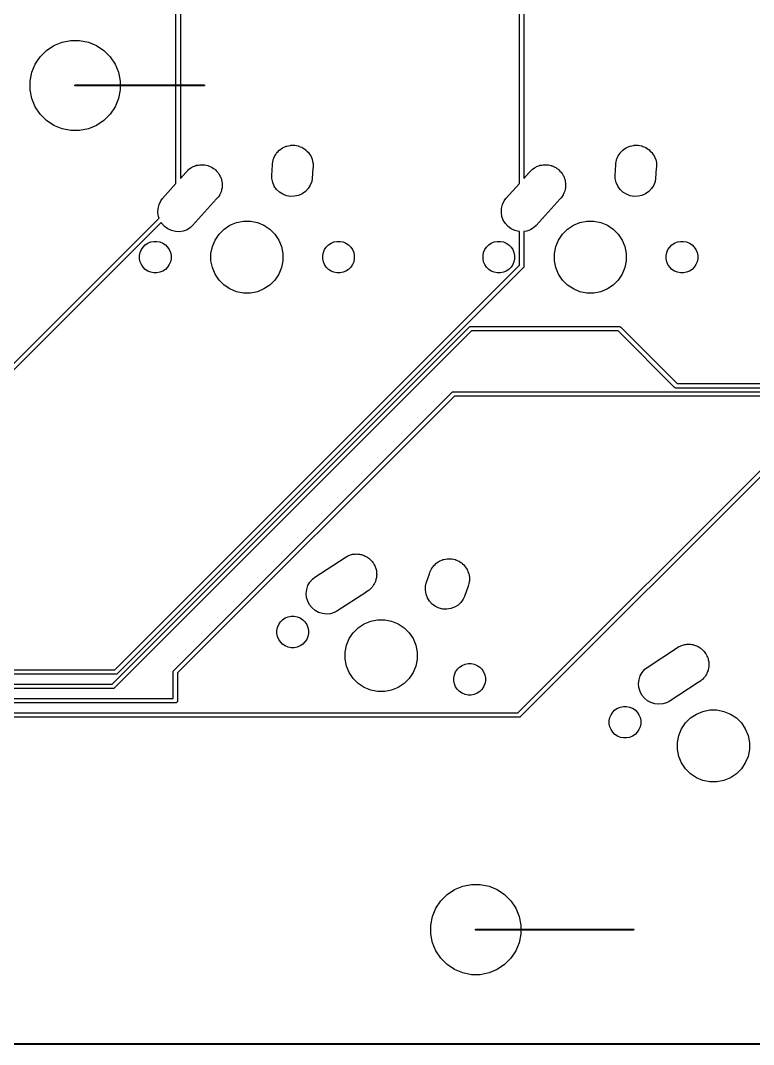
# Model space of a CAD drawing. Extents: x 74 to 207, y -150 to -40.
# Drawn here: x 108.9 to 149.5, y -150 to -93.2 of the extents above; entities that cross this region are included whole.
import ezdxf

# ---------------------------------------------------------------- set-up
doc = ezdxf.new("R2010")
doc.units = 0
doc.layers.add('BLACK', color=7, linetype='CONTINUOUS')

msp = doc.modelspace()

# ---------------------------------------------------------------- linework, layer by layer
at = {"layer": 'BLACK', "linetype": 'CONTINUOUS'}
for p, q in [((117.509, -102.277), (117.509, -85.8931)), ((117.759, -85.8915), (117.759, -101.999)), ((136.559, -101.046), (136.559, -85.8931)), ((136.809, -85.8915), (136.809, -101.999)), ((110.325, -94.8956), (110.735, -94.622)), ((110.735, -94.622), (111.19, -94.4336)), ((111.19, -94.4336), (111.673, -94.3375)), ((111.673, -94.3375), (112.165, -94.3375)), ((112.165, -94.3375), (112.648, -94.4336)), ((112.648, -94.4336), (113.103, -94.622)), ((113.103, -94.622), (113.512, -94.8956)), ((109.703, -95.6533), (109.977, -95.2438)), ((109.977, -95.2438), (110.325, -94.8956)), ((113.512, -94.8956), (113.861, -95.2438)), ((113.861, -95.2438), (114.134, -95.6533)), ((109.515, -96.1083), (109.703, -95.6533)), ((114.134, -95.6533), (114.323, -96.1083)), ((109.419, -96.5913), (109.515, -96.1083)), ((114.323, -96.1083), (114.419, -96.5913)), ((109.419, -97.0837), (109.419, -96.5913)), ((109.515, -97.5667), (109.419, -97.0837)), ((111.894, -96.8326), (111.896, -96.8279)), ((111.894, -96.8375), (111.894, -96.8326)), ((111.894, -96.8424), (111.894, -96.8375)), ((111.896, -96.8471), (111.894, -96.8424)), ((111.896, -96.8279), (111.898, -96.8235)), ((111.898, -96.8515), (111.896, -96.8471)), ((111.898, -96.8235), (111.901, -96.8197)), ((111.901, -96.8553), (111.898, -96.8515)), ((111.901, -96.8197), (111.905, -96.8166)), ((111.905, -96.8584), (111.901, -96.8553)), ((111.905, -96.8166), (111.909, -96.8143)), ((111.909, -96.8607), (111.905, -96.8584)), ((111.909, -96.8143), (111.914, -96.8129)), ((111.914, -96.8621), (111.909, -96.8607)), ((111.914, -96.8129), (111.918, -96.8125)), ((111.918, -96.8625), (111.914, -96.8621)), ((111.918, -96.8125), (119.064, -96.8125)), ((119.064, -96.8625), (111.918, -96.8625)), ((114.419, -97.0837), (114.323, -97.5667)), ((114.419, -96.5913), (114.419, -97.0837)), ((119.064, -96.8125), (119.067, -96.8129)), ((119.067, -96.8621), (119.064, -96.8625)), ((119.067, -96.8129), (119.072, -96.8143)), ((119.072, -96.8607), (119.067, -96.8621)), ((119.072, -96.8143), (119.076, -96.8166)), ((119.076, -96.8584), (119.072, -96.8607)), ((119.076, -96.8166), (119.08, -96.8197)), ((119.08, -96.8553), (119.076, -96.8584)), ((119.08, -96.8197), (119.083, -96.8235)), ((119.083, -96.8515), (119.08, -96.8553)), ((119.083, -96.8235), (119.086, -96.8279)), ((119.086, -96.8471), (119.083, -96.8515)), ((119.086, -96.8279), (119.087, -96.8326)), ((119.087, -96.8424), (119.086, -96.8471)), ((119.087, -96.8326), (119.088, -96.8375)), ((119.088, -96.8375), (119.087, -96.8424)), ((109.703, -98.0217), (109.515, -97.5667)), ((114.323, -97.5667), (114.134, -98.0217)), ((109.977, -98.4312), (109.703, -98.0217)), ((114.134, -98.0217), (113.861, -98.4312)), ((110.325, -98.7794), (109.977, -98.4312)), ((110.735, -99.053), (110.325, -98.7794)), ((113.512, -98.7794), (113.103, -99.053)), ((113.861, -98.4312), (113.512, -98.7794)), ((111.19, -99.2414), (110.735, -99.053)), ((111.673, -99.3375), (111.19, -99.2414)), ((112.165, -99.3375), (111.673, -99.3375)), ((112.648, -99.2414), (112.165, -99.3375)), ((113.103, -99.053), (112.648, -99.2414)), ((123.11, -100.565), (123.177, -100.499)), ((123.177, -100.499), (123.241, -100.43)), ((123.241, -100.43), (123.255, -100.42)), ((123.255, -100.42), (123.267, -100.409)), ((123.267, -100.409), (123.345, -100.356)), ((123.345, -100.356), (123.422, -100.302)), ((123.422, -100.302), (123.437, -100.295)), ((123.437, -100.295), (123.451, -100.286)), ((123.451, -100.286), (123.538, -100.249)), ((123.538, -100.249), (123.624, -100.211)), ((123.624, -100.211), (123.64, -100.207)), ((123.64, -100.207), (123.656, -100.201)), ((123.656, -100.201), (123.748, -100.182)), ((123.748, -100.182), (123.84, -100.161)), ((123.84, -100.161), (123.857, -100.161)), ((123.857, -100.161), (123.873, -100.157)), ((123.873, -100.157), (123.967, -100.157)), ((123.967, -100.157), (124.062, -100.155)), ((124.062, -100.155), (124.078, -100.157)), ((124.078, -100.157), (124.095, -100.157)), ((124.095, -100.157), (124.187, -100.176)), ((124.187, -100.176), (124.28, -100.192)), ((124.28, -100.192), (124.296, -100.197)), ((124.296, -100.197), (124.312, -100.201)), ((124.312, -100.201), (124.399, -100.237)), ((124.399, -100.237), (124.487, -100.27)), ((124.487, -100.27), (124.501, -100.279)), ((124.501, -100.279), (124.517, -100.286)), ((124.517, -100.286), (124.595, -100.338)), ((124.595, -100.338), (124.675, -100.388)), ((124.675, -100.388), (124.687, -100.399)), ((124.687, -100.399), (124.701, -100.409)), ((124.701, -100.409), (124.768, -100.475)), ((124.768, -100.475), (124.836, -100.54)), ((124.836, -100.54), (124.846, -100.554)), ((124.846, -100.554), (124.858, -100.565)), ((142.16, -100.565), (142.227, -100.499)), ((142.227, -100.499), (142.291, -100.43)), ((142.291, -100.43), (142.305, -100.42)), ((142.305, -100.42), (142.317, -100.409)), ((142.317, -100.409), (142.395, -100.356)), ((142.395, -100.356), (142.472, -100.302)), ((142.472, -100.302), (142.487, -100.295)), ((142.487, -100.295), (142.501, -100.286)), ((142.501, -100.286), (142.588, -100.249)), ((142.588, -100.249), (142.674, -100.211)), ((142.674, -100.211), (142.69, -100.207)), ((142.69, -100.207), (142.706, -100.201)), ((142.706, -100.201), (142.798, -100.182)), ((142.798, -100.182), (142.89, -100.161)), ((142.89, -100.161), (142.907, -100.161)), ((142.907, -100.161), (142.923, -100.157)), ((142.923, -100.157), (143.017, -100.157)), ((143.017, -100.157), (143.112, -100.155)), ((143.112, -100.155), (143.128, -100.157)), ((143.128, -100.157), (143.145, -100.157)), ((143.145, -100.157), (143.237, -100.176)), ((143.237, -100.176), (143.33, -100.192)), ((143.33, -100.192), (143.346, -100.197)), ((143.346, -100.197), (143.362, -100.201)), ((143.362, -100.201), (143.449, -100.237)), ((143.449, -100.237), (143.537, -100.27)), ((143.537, -100.27), (143.551, -100.279)), ((143.551, -100.279), (143.567, -100.286)), ((143.567, -100.286), (143.645, -100.338)), ((143.645, -100.338), (143.725, -100.388)), ((143.725, -100.388), (143.737, -100.399)), ((143.737, -100.399), (143.751, -100.409)), ((143.751, -100.409), (143.818, -100.475)), ((143.818, -100.475), (143.886, -100.54)), ((143.886, -100.54), (143.896, -100.554)), ((143.896, -100.554), (143.908, -100.565)), ((122.859, -101.172), (122.877, -101.079)), ((122.877, -101.079), (122.893, -100.986)), ((122.893, -100.986), (122.899, -100.971)), ((122.899, -100.971), (122.902, -100.954)), ((122.902, -100.954), (122.938, -100.867)), ((122.938, -100.867), (122.972, -100.779)), ((122.972, -100.779), (122.98, -100.765)), ((122.98, -100.765), (122.987, -100.75)), ((122.987, -100.75), (123.039, -100.671)), ((123.039, -100.671), (123.089, -100.591)), ((123.089, -100.591), (123.101, -100.579)), ((123.101, -100.579), (123.11, -100.565)), ((124.858, -100.565), (124.91, -100.644)), ((124.91, -100.644), (124.965, -100.721)), ((124.965, -100.721), (124.971, -100.736)), ((124.971, -100.736), (124.981, -100.75)), ((124.981, -100.75), (125.017, -100.837)), ((125.017, -100.837), (125.055, -100.923)), ((125.055, -100.923), (125.059, -100.939)), ((125.059, -100.939), (125.066, -100.954)), ((125.066, -100.954), (125.084, -101.047)), ((125.084, -101.047), (125.105, -101.139)), ((136.559, -102.277), (136.559, -101.046)), ((136.559, -101.046), (136.559, -101.046)), ((141.909, -101.172), (141.927, -101.079)), ((141.927, -101.079), (141.943, -100.986)), ((141.943, -100.986), (141.949, -100.971)), ((141.949, -100.971), (141.952, -100.954)), ((141.952, -100.954), (141.988, -100.867)), ((141.988, -100.867), (142.022, -100.779)), ((142.022, -100.779), (142.03, -100.765)), ((142.03, -100.765), (142.037, -100.75)), ((142.037, -100.75), (142.089, -100.671)), ((142.089, -100.671), (142.139, -100.591)), ((142.139, -100.591), (142.151, -100.579)), ((142.151, -100.579), (142.16, -100.565)), ((143.908, -100.565), (143.96, -100.644)), ((143.96, -100.644), (144.015, -100.721)), ((144.015, -100.721), (144.021, -100.736)), ((144.021, -100.736), (144.031, -100.75)), ((144.031, -100.75), (144.067, -100.837)), ((144.067, -100.837), (144.105, -100.923)), ((144.105, -100.923), (144.109, -100.939)), ((144.109, -100.939), (144.116, -100.954)), ((144.116, -100.954), (144.134, -101.047)), ((144.134, -101.047), (144.155, -101.139)), ((117.759, -101.999), (118.053, -101.671)), ((118.053, -101.671), (118.07, -101.645)), ((118.07, -101.645), (118.127, -101.589)), ((118.127, -101.589), (118.143, -101.57)), ((118.143, -101.57), (118.166, -101.549)), ((118.166, -101.549), (118.227, -101.489)), ((118.227, -101.489), (118.247, -101.475)), ((118.247, -101.475), (118.266, -101.458)), ((118.266, -101.458), (118.339, -101.413)), ((118.339, -101.413), (118.411, -101.366)), ((118.411, -101.366), (118.434, -101.356)), ((118.434, -101.356), (118.455, -101.343)), ((118.455, -101.343), (118.536, -101.314)), ((118.536, -101.314), (118.616, -101.281)), ((118.616, -101.281), (118.64, -101.276)), ((118.64, -101.276), (118.664, -101.267)), ((118.664, -101.267), (118.749, -101.254)), ((118.749, -101.254), (118.833, -101.237)), ((118.833, -101.237), (118.858, -101.237)), ((118.858, -101.237), (118.883, -101.234)), ((118.883, -101.234), (118.969, -101.237)), ((118.969, -101.237), (119.055, -101.237)), ((119.055, -101.237), (119.079, -101.242)), ((119.079, -101.242), (119.104, -101.243)), ((119.104, -101.243), (119.188, -101.264)), ((119.188, -101.264), (119.272, -101.281)), ((119.272, -101.281), (119.295, -101.29)), ((119.295, -101.29), (119.319, -101.296)), ((119.319, -101.296), (119.397, -101.333)), ((119.397, -101.333), (119.477, -101.366)), ((119.477, -101.366), (119.497, -101.379)), ((119.497, -101.379), (119.52, -101.39)), ((119.52, -101.39), (119.589, -101.441)), ((119.589, -101.441), (119.661, -101.489)), ((119.661, -101.489), (119.679, -101.506)), ((119.679, -101.506), (119.699, -101.521)), ((119.699, -101.521), (119.757, -101.585)), ((119.757, -101.585), (119.818, -101.645)), ((119.818, -101.645), (119.831, -101.666)), ((119.831, -101.666), (119.848, -101.685)), ((119.848, -101.685), (119.893, -101.758)), ((122.818, -101.84), (122.859, -101.244)), ((122.859, -101.244), (122.859, -101.172)), ((125.101, -101.432), (125.062, -101.995)), ((125.109, -101.393), (125.101, -101.432)), ((125.105, -101.139), (125.106, -101.155)), ((125.106, -101.155), (125.109, -101.172)), ((125.109, -101.172), (125.109, -101.266)), ((125.109, -101.266), (125.11, -101.305)), ((125.11, -101.305), (125.109, -101.321)), ((125.109, -101.321), (125.109, -101.393)), ((136.809, -101.999), (137.103, -101.671)), ((137.103, -101.671), (137.12, -101.645)), ((137.12, -101.645), (137.177, -101.589)), ((137.177, -101.589), (137.193, -101.57)), ((137.193, -101.57), (137.216, -101.549)), ((137.216, -101.549), (137.277, -101.489)), ((137.277, -101.489), (137.297, -101.475)), ((137.297, -101.475), (137.316, -101.458)), ((137.316, -101.458), (137.389, -101.413)), ((137.389, -101.413), (137.461, -101.366)), ((137.461, -101.366), (137.484, -101.356)), ((137.484, -101.356), (137.505, -101.343)), ((137.505, -101.343), (137.586, -101.314)), ((137.586, -101.314), (137.666, -101.281)), ((137.666, -101.281), (137.69, -101.276)), ((137.69, -101.276), (137.714, -101.267)), ((137.714, -101.267), (137.799, -101.254)), ((137.799, -101.254), (137.883, -101.237)), ((137.883, -101.237), (137.908, -101.237)), ((137.908, -101.237), (137.933, -101.234)), ((137.933, -101.234), (138.019, -101.237)), ((138.019, -101.237), (138.105, -101.237)), ((138.105, -101.237), (138.129, -101.242)), ((138.129, -101.242), (138.154, -101.243)), ((138.154, -101.243), (138.238, -101.264)), ((138.238, -101.264), (138.322, -101.281)), ((138.322, -101.281), (138.345, -101.29)), ((138.345, -101.29), (138.369, -101.296)), ((138.369, -101.296), (138.447, -101.333)), ((138.447, -101.333), (138.527, -101.366)), ((138.527, -101.366), (138.547, -101.379)), ((138.547, -101.379), (138.57, -101.39)), ((138.57, -101.39), (138.639, -101.441)), ((138.639, -101.441), (138.711, -101.489)), ((138.711, -101.489), (138.729, -101.506)), ((138.729, -101.506), (138.749, -101.521)), ((138.749, -101.521), (138.807, -101.585)), ((138.807, -101.585), (138.868, -101.645)), ((138.868, -101.645), (138.881, -101.666)), ((138.881, -101.666), (138.898, -101.685)), ((138.898, -101.685), (138.943, -101.758)), ((141.868, -101.84), (141.909, -101.244)), ((141.909, -101.244), (141.909, -101.172)), ((144.151, -101.432), (144.112, -101.995)), ((144.159, -101.393), (144.151, -101.432)), ((144.155, -101.139), (144.156, -101.155)), ((144.156, -101.155), (144.159, -101.172)), ((144.159, -101.172), (144.159, -101.266)), ((144.159, -101.266), (144.16, -101.305)), ((144.16, -101.305), (144.159, -101.321)), ((144.159, -101.321), (144.159, -101.393)), ((119.893, -101.758), (119.941, -101.83)), ((119.941, -101.83), (119.95, -101.853)), ((119.95, -101.853), (119.963, -101.874)), ((119.963, -101.874), (119.993, -101.955)), ((119.993, -101.955), (120.026, -102.034)), ((120.026, -102.034), (120.03, -102.059)), ((120.03, -102.059), (120.039, -102.082)), ((120.039, -102.082), (120.052, -102.167)), ((120.052, -102.167), (120.069, -102.252)), ((120.069, -102.252), (120.069, -102.277)), ((122.822, -102.006), (122.818, -101.84)), ((122.872, -102.222), (122.822, -102.006)), ((122.963, -102.424), (122.872, -102.222)), ((125.035, -102.159), (124.956, -102.366)), ((125.062, -101.995), (125.035, -102.159)), ((138.943, -101.758), (138.991, -101.83)), ((138.991, -101.83), (139, -101.853)), ((139, -101.853), (139.013, -101.874)), ((139.013, -101.874), (139.043, -101.955)), ((139.043, -101.955), (139.076, -102.034)), ((139.076, -102.034), (139.08, -102.059)), ((139.08, -102.059), (139.089, -102.082)), ((139.089, -102.082), (139.102, -102.167)), ((139.102, -102.167), (139.119, -102.252)), ((139.119, -102.252), (139.119, -102.277)), ((141.872, -102.006), (141.868, -101.84)), ((141.922, -102.222), (141.872, -102.006)), ((142.013, -102.424), (141.922, -102.222)), ((144.085, -102.159), (144.006, -102.366)), ((144.112, -101.995), (144.085, -102.159)), ((116.759, -103.112), (117.509, -102.277)), ((119.974, -102.816), (119.941, -102.895)), ((120.01, -102.738), (119.974, -102.816)), ((120.016, -102.714), (120.01, -102.738)), ((120.026, -102.691), (120.016, -102.714)), ((120.042, -102.606), (120.026, -102.691)), ((120.063, -102.523), (120.042, -102.606)), ((120.064, -102.498), (120.063, -102.523)), ((120.069, -102.473), (120.064, -102.498)), ((120.069, -102.277), (120.073, -102.301)), ((120.073, -102.301), (120.069, -102.387)), ((120.069, -102.387), (120.069, -102.473)), ((123.091, -102.605), (122.963, -102.424)), ((123.253, -102.757), (123.091, -102.605)), ((123.44, -102.875), (123.253, -102.757)), ((124.686, -102.715), (124.506, -102.843)), ((124.838, -102.554), (124.686, -102.715)), ((124.956, -102.366), (124.838, -102.554)), ((135.809, -103.112), (136.559, -102.277)), ((139.024, -102.816), (138.991, -102.895)), ((139.06, -102.738), (139.024, -102.816)), ((139.066, -102.714), (139.06, -102.738)), ((139.076, -102.691), (139.066, -102.714)), ((139.092, -102.606), (139.076, -102.691)), ((139.113, -102.523), (139.092, -102.606)), ((139.114, -102.498), (139.113, -102.523)), ((139.119, -102.473), (139.114, -102.498)), ((139.119, -102.277), (139.123, -102.301)), ((139.123, -102.301), (139.119, -102.387)), ((139.119, -102.387), (139.119, -102.473)), ((142.141, -102.605), (142.013, -102.424)), ((142.303, -102.757), (142.141, -102.605)), ((142.49, -102.875), (142.303, -102.757)), ((143.736, -102.715), (143.556, -102.843)), ((143.888, -102.554), (143.736, -102.715)), ((144.006, -102.366), (143.888, -102.554)), ((116.567, -103.447), (116.661, -103.246)), ((116.661, -103.246), (116.759, -103.112)), ((119.761, -103.136), (118.434, -104.615)), ((119.818, -103.08), (119.761, -103.136)), ((119.865, -103.008), (119.818, -103.08)), ((119.916, -102.939), (119.865, -103.008)), ((119.927, -102.916), (119.916, -102.939)), ((119.941, -102.895), (119.927, -102.916)), ((123.647, -102.953), (123.44, -102.875)), ((123.866, -102.99), (123.647, -102.953)), ((124.087, -102.984), (123.866, -102.99)), ((124.303, -102.934), (124.087, -102.984)), ((124.506, -102.843), (124.303, -102.934)), ((135.617, -103.447), (135.711, -103.246)), ((135.711, -103.246), (135.809, -103.112)), ((138.811, -103.136), (137.484, -104.615)), ((138.868, -103.08), (138.811, -103.136)), ((138.915, -103.008), (138.868, -103.08)), ((138.966, -102.939), (138.915, -103.008)), ((138.977, -102.916), (138.966, -102.939)), ((138.991, -102.895), (138.977, -102.916)), ((142.697, -102.953), (142.49, -102.875)), ((142.916, -102.99), (142.697, -102.953)), ((143.137, -102.984), (142.916, -102.99)), ((143.353, -102.934), (143.137, -102.984)), ((143.556, -102.843), (143.353, -102.934)), ((116.505, -103.884), (116.515, -103.662)), ((116.539, -104.103), (116.505, -103.884)), ((116.515, -103.662), (116.567, -103.447)), ((135.555, -103.884), (135.565, -103.662)), ((135.589, -104.103), (135.555, -103.884)), ((135.565, -103.662), (135.617, -103.447)), ((99.9765, -120.797), (116.574, -104.2)), ((116.69, -104.437), (100.121, -121.006)), ((116.574, -104.2), (116.539, -104.103)), ((116.729, -104.5), (116.69, -104.437)), ((116.879, -104.664), (116.729, -104.5)), ((120.499, -104.596), (120.862, -104.445)), ((120.862, -104.445), (121.247, -104.369)), ((121.247, -104.369), (121.64, -104.369)), ((121.64, -104.369), (122.025, -104.445)), ((122.025, -104.445), (122.388, -104.596)), ((135.664, -104.311), (135.589, -104.103)), ((135.779, -104.5), (135.664, -104.311)), ((135.929, -104.664), (135.779, -104.5)), ((139.549, -104.596), (139.912, -104.445)), ((139.912, -104.445), (140.297, -104.369)), ((140.297, -104.369), (140.69, -104.369)), ((140.69, -104.369), (141.075, -104.445)), ((141.075, -104.445), (141.438, -104.596)), ((117.057, -104.795), (116.879, -104.664)), ((117.258, -104.889), (117.057, -104.795)), ((117.473, -104.942), (117.258, -104.889)), ((117.695, -104.951), (117.473, -104.942)), ((117.914, -104.918), (117.695, -104.951)), ((118.122, -104.842), (117.914, -104.918)), ((118.312, -104.727), (118.122, -104.842)), ((118.434, -104.615), (118.312, -104.727)), ((119.677, -105.418), (119.895, -105.091)), ((119.895, -105.091), (120.173, -104.814)), ((120.173, -104.814), (120.499, -104.596)), ((122.388, -104.596), (122.715, -104.814)), ((122.715, -104.814), (122.993, -105.091)), ((122.993, -105.091), (123.211, -105.418)), ((136.107, -104.795), (135.929, -104.664)), ((136.308, -104.889), (136.107, -104.795)), ((136.523, -104.942), (136.308, -104.889)), ((136.559, -104.943), (136.523, -104.942)), ((136.559, -106.817), (136.559, -104.943)), ((136.964, -104.918), (136.809, -104.941)), ((136.809, -104.941), (136.809, -106.862)), ((137.172, -104.842), (136.964, -104.918)), ((137.362, -104.727), (137.172, -104.842)), ((137.484, -104.615), (137.362, -104.727)), ((138.727, -105.418), (138.945, -105.091)), ((138.945, -105.091), (139.223, -104.814)), ((139.223, -104.814), (139.549, -104.596)), ((141.438, -104.596), (141.765, -104.814)), ((141.765, -104.814), (142.043, -105.091)), ((142.043, -105.091), (142.261, -105.418)), ((115.806, -105.683), (115.949, -105.587)), ((115.949, -105.587), (116.109, -105.521)), ((116.109, -105.521), (116.278, -105.487)), ((116.278, -105.487), (116.45, -105.487)), ((116.45, -105.487), (116.619, -105.521)), ((116.619, -105.521), (116.778, -105.587)), ((116.778, -105.587), (116.922, -105.683)), ((119.526, -105.781), (119.677, -105.418)), ((123.211, -105.418), (123.361, -105.781)), ((125.966, -105.683), (126.109, -105.587)), ((126.109, -105.587), (126.269, -105.521)), ((126.269, -105.521), (126.438, -105.487)), ((126.438, -105.487), (126.61, -105.487)), ((126.61, -105.487), (126.779, -105.521)), ((126.779, -105.521), (126.938, -105.587)), ((126.938, -105.587), (127.082, -105.683)), ((134.856, -105.683), (134.999, -105.587)), ((134.999, -105.587), (135.159, -105.521)), ((135.159, -105.521), (135.328, -105.487)), ((135.328, -105.487), (135.5, -105.487)), ((135.5, -105.487), (135.669, -105.521)), ((135.669, -105.521), (135.828, -105.587)), ((135.828, -105.587), (135.972, -105.683)), ((138.576, -105.781), (138.727, -105.418)), ((142.261, -105.418), (142.411, -105.781)), ((145.016, -105.683), (145.159, -105.587)), ((145.159, -105.587), (145.319, -105.521)), ((145.319, -105.521), (145.488, -105.487)), ((145.488, -105.487), (145.66, -105.487)), ((145.66, -105.487), (145.829, -105.521)), ((145.829, -105.521), (145.988, -105.587)), ((145.988, -105.587), (146.132, -105.683)), ((115.489, -106.276), (115.522, -106.107)), ((115.522, -106.107), (115.588, -105.948)), ((115.588, -105.948), (115.684, -105.805)), ((115.684, -105.805), (115.806, -105.683)), ((116.922, -105.683), (117.043, -105.805)), ((117.043, -105.805), (117.139, -105.948)), ((117.139, -105.948), (117.205, -106.107)), ((117.205, -106.107), (117.239, -106.276)), ((119.45, -106.166), (119.526, -105.781)), ((119.45, -106.559), (119.45, -106.166)), ((123.361, -105.781), (123.438, -106.166)), ((123.438, -106.166), (123.438, -106.559)), ((125.649, -106.276), (125.682, -106.107)), ((125.682, -106.107), (125.748, -105.948)), ((125.748, -105.948), (125.844, -105.805)), ((125.844, -105.805), (125.966, -105.683)), ((127.082, -105.683), (127.203, -105.805)), ((127.203, -105.805), (127.299, -105.948)), ((127.299, -105.948), (127.365, -106.107)), ((127.365, -106.107), (127.399, -106.276)), ((134.539, -106.276), (134.572, -106.107)), ((134.572, -106.107), (134.638, -105.948)), ((134.638, -105.948), (134.734, -105.805)), ((134.734, -105.805), (134.856, -105.683)), ((135.972, -105.683), (136.093, -105.805)), ((136.093, -105.805), (136.189, -105.948)), ((136.189, -105.948), (136.255, -106.107)), ((136.255, -106.107), (136.289, -106.276)), ((138.5, -106.166), (138.576, -105.781)), ((138.5, -106.559), (138.5, -106.166)), ((142.411, -105.781), (142.488, -106.166)), ((142.488, -106.166), (142.488, -106.559)), ((144.699, -106.276), (144.732, -106.107)), ((144.732, -106.107), (144.798, -105.948)), ((144.798, -105.948), (144.894, -105.805)), ((144.894, -105.805), (145.016, -105.683)), ((146.132, -105.683), (146.253, -105.805)), ((146.253, -105.805), (146.349, -105.948)), ((146.349, -105.948), (146.415, -106.107)), ((146.415, -106.107), (146.449, -106.276)), ((115.489, -106.449), (115.489, -106.276)), ((115.522, -106.618), (115.489, -106.449)), ((115.588, -106.777), (115.522, -106.618)), ((115.684, -106.92), (115.588, -106.777)), ((117.139, -106.777), (117.043, -106.92)), ((117.205, -106.618), (117.139, -106.777)), ((117.239, -106.449), (117.205, -106.618)), ((117.239, -106.276), (117.239, -106.449)), ((119.526, -106.944), (119.45, -106.559)), ((123.438, -106.559), (123.361, -106.944)), ((125.649, -106.449), (125.649, -106.276)), ((125.682, -106.618), (125.649, -106.449)), ((125.748, -106.777), (125.682, -106.618)), ((125.844, -106.92), (125.748, -106.777)), ((127.299, -106.777), (127.203, -106.92)), ((127.365, -106.618), (127.299, -106.777)), ((127.399, -106.449), (127.365, -106.618)), ((127.399, -106.276), (127.399, -106.449)), ((134.539, -106.449), (134.539, -106.276)), ((134.572, -106.618), (134.539, -106.449)), ((134.638, -106.777), (134.572, -106.618)), ((134.734, -106.92), (134.638, -106.777)), ((136.189, -106.777), (136.093, -106.92)), ((136.255, -106.618), (136.189, -106.777)), ((136.289, -106.449), (136.255, -106.618)), ((136.289, -106.276), (136.289, -106.449)), ((138.576, -106.944), (138.5, -106.559)), ((142.488, -106.559), (142.411, -106.944)), ((144.699, -106.449), (144.699, -106.276)), ((144.732, -106.618), (144.699, -106.449)), ((144.798, -106.777), (144.732, -106.618)), ((144.894, -106.92), (144.798, -106.777)), ((146.349, -106.777), (146.253, -106.92)), ((146.415, -106.618), (146.349, -106.777)), ((146.449, -106.449), (146.415, -106.618)), ((146.449, -106.276), (146.449, -106.449)), ((114.119, -129.256), (136.559, -106.817)), ((136.768, -106.961), (114.264, -129.465)), ((115.806, -107.042), (115.684, -106.92)), ((115.949, -107.138), (115.806, -107.042)), ((116.109, -107.204), (115.949, -107.138)), ((116.278, -107.237), (116.109, -107.204)), ((116.45, -107.237), (116.278, -107.237)), ((116.619, -107.204), (116.45, -107.237)), ((116.778, -107.138), (116.619, -107.204)), ((116.922, -107.042), (116.778, -107.138)), ((117.043, -106.92), (116.922, -107.042)), ((119.677, -107.307), (119.526, -106.944)), ((119.895, -107.634), (119.677, -107.307)), ((123.211, -107.307), (122.993, -107.634)), ((123.361, -106.944), (123.211, -107.307)), ((125.966, -107.042), (125.844, -106.92)), ((126.109, -107.138), (125.966, -107.042)), ((126.269, -107.204), (126.109, -107.138)), ((126.438, -107.237), (126.269, -107.204)), ((126.61, -107.237), (126.438, -107.237)), ((126.779, -107.204), (126.61, -107.237)), ((126.938, -107.138), (126.779, -107.204)), ((127.082, -107.042), (126.938, -107.138)), ((127.203, -106.92), (127.082, -107.042)), ((134.856, -107.042), (134.734, -106.92)), ((134.999, -107.138), (134.856, -107.042)), ((135.159, -107.204), (134.999, -107.138)), ((135.328, -107.237), (135.159, -107.204)), ((135.5, -107.237), (135.328, -107.237)), ((135.669, -107.204), (135.5, -107.237)), ((135.828, -107.138), (135.669, -107.204)), ((135.972, -107.042), (135.828, -107.138)), ((136.093, -106.92), (135.972, -107.042)), ((136.773, -106.957), (136.768, -106.961)), ((136.776, -106.953), (136.773, -106.957)), ((136.788, -106.938), (136.776, -106.953)), ((136.776, -106.953), (136.776, -106.953)), ((136.798, -106.92), (136.788, -106.938)), ((136.8, -106.917), (136.798, -106.92)), ((136.807, -106.893), (136.8, -106.917)), ((136.809, -106.875), (136.807, -106.893)), ((136.809, -106.862), (136.809, -106.869)), ((136.809, -106.869), (136.809, -106.875)), ((136.809, -106.875), (136.809, -106.875)), ((138.727, -107.307), (138.576, -106.944)), ((138.945, -107.634), (138.727, -107.307)), ((142.261, -107.307), (142.043, -107.634)), ((142.411, -106.944), (142.261, -107.307)), ((145.016, -107.042), (144.894, -106.92)), ((145.159, -107.138), (145.016, -107.042)), ((145.319, -107.204), (145.159, -107.138)), ((145.488, -107.237), (145.319, -107.204)), ((145.66, -107.237), (145.488, -107.237)), ((145.829, -107.204), (145.66, -107.237)), ((145.988, -107.138), (145.829, -107.204)), ((146.132, -107.042), (145.988, -107.138)), ((146.253, -106.92), (146.132, -107.042)), ((120.173, -107.911), (119.895, -107.634)), ((120.499, -108.129), (120.173, -107.911)), ((122.715, -107.911), (122.388, -108.129)), ((122.993, -107.634), (122.715, -107.911)), ((139.223, -107.911), (138.945, -107.634)), ((139.549, -108.129), (139.223, -107.911)), ((141.765, -107.911), (141.438, -108.129)), ((142.043, -107.634), (141.765, -107.911)), ((120.862, -108.28), (120.499, -108.129)), ((121.247, -108.356), (120.862, -108.28)), ((121.64, -108.356), (121.247, -108.356)), ((122.025, -108.28), (121.64, -108.356)), ((122.388, -108.129), (122.025, -108.28)), ((139.912, -108.28), (139.549, -108.129)), ((140.297, -108.356), (139.912, -108.28)), ((140.69, -108.356), (140.297, -108.356)), ((141.075, -108.28), (140.69, -108.356)), ((141.438, -108.129), (141.075, -108.28)), ((133.809, -110.215), (133.833, -110.208)), ((133.833, -110.208), (133.851, -110.206)), ((133.851, -110.206), (133.851, -110.206)), ((133.851, -110.206), (133.857, -110.206)), ((133.857, -110.206), (133.864, -110.206)), ((133.864, -110.206), (142.075, -110.206)), ((142.075, -110.206), (142.081, -110.206)), ((142.081, -110.206), (142.087, -110.206)), ((142.087, -110.206), (142.087, -110.206)), ((142.087, -110.206), (142.106, -110.208)), ((142.106, -110.208), (142.129, -110.215)), ((113.962, -130.05), (133.765, -110.247)), ((133.909, -110.456), (114.106, -130.259)), ((133.765, -110.247), (133.769, -110.242)), ((133.769, -110.242), (133.773, -110.239)), ((133.773, -110.239), (133.788, -110.227)), ((133.773, -110.239), (133.773, -110.239)), ((133.788, -110.227), (133.809, -110.215)), ((133.788, -110.227), (133.788, -110.227)), ((133.788, -110.227), (133.788, -110.227)), ((142.029, -110.456), (133.909, -110.456)), ((145.164, -113.59), (142.029, -110.456)), ((142.129, -110.215), (142.151, -110.227)), ((142.151, -110.227), (142.17, -110.242)), ((142.17, -110.242), (142.174, -110.247)), ((142.174, -110.247), (145.308, -113.381)), ((145.167, -113.595), (145.164, -113.59)), ((145.172, -113.599), (145.167, -113.595)), ((145.186, -113.611), (145.172, -113.599)), ((145.208, -113.622), (145.186, -113.611)), ((145.308, -113.381), (151.554, -113.381)), ((117.391, -129.289), (132.807, -113.872)), ((132.952, -114.081), (117.6, -129.433)), ((132.807, -113.872), (132.811, -113.867)), ((132.811, -113.867), (132.816, -113.864)), ((132.816, -113.864), (132.83, -113.852)), ((132.816, -113.864), (132.816, -113.864)), ((132.83, -113.852), (132.852, -113.84)), ((132.83, -113.852), (132.83, -113.852)), ((132.83, -113.852), (132.83, -113.852)), ((132.852, -113.84), (132.875, -113.833)), ((132.875, -113.833), (132.894, -113.831)), ((132.894, -113.831), (132.894, -113.831)), ((132.894, -113.831), (132.9, -113.831)), ((132.9, -113.831), (132.906, -113.831)), ((132.906, -113.831), (171.742, -113.831)), ((171.788, -114.081), (132.952, -114.081)), ((145.232, -113.629), (145.208, -113.622)), ((145.25, -113.631), (145.232, -113.629)), ((145.256, -113.632), (145.25, -113.631)), ((145.25, -113.631), (145.25, -113.631)), ((145.262, -113.631), (145.256, -113.632)), ((151.6, -113.631), (145.262, -113.631)), ((136.473, -131.637), (153.789, -114.322)), ((153.933, -114.531), (136.618, -131.847)), ((125.207, -124.118), (126.891, -123.02)), ((126.891, -123.02), (126.978, -122.962)), ((126.978, -122.962), (127.035, -122.939)), ((127.035, -122.939), (127.09, -122.91)), ((127.09, -122.91), (127.137, -122.896)), ((127.137, -122.896), (127.182, -122.877)), ((127.182, -122.877), (127.243, -122.865)), ((127.243, -122.865), (127.303, -122.848)), ((127.303, -122.848), (127.351, -122.844)), ((127.351, -122.844), (127.4, -122.834)), ((127.4, -122.834), (127.462, -122.834)), ((127.462, -122.834), (127.523, -122.829)), ((127.523, -122.829), (127.572, -122.834)), ((127.572, -122.834), (127.621, -122.834)), ((127.621, -122.834), (127.682, -122.846)), ((127.682, -122.846), (127.744, -122.853)), ((127.744, -122.853), (127.79, -122.868)), ((127.79, -122.868), (127.839, -122.877)), ((127.839, -122.877), (127.896, -122.901)), ((127.896, -122.901), (127.955, -122.92)), ((127.955, -122.92), (127.998, -122.943)), ((127.998, -122.943), (128.043, -122.962)), ((128.043, -122.962), (128.095, -122.997)), ((128.095, -122.997), (128.149, -123.027)), ((128.149, -123.027), (128.187, -123.058)), ((128.187, -123.058), (128.228, -123.085)), ((128.228, -123.085), (128.271, -123.129)), ((128.271, -123.129), (128.319, -123.169)), ((128.319, -123.169), (128.35, -123.207)), ((128.35, -123.207), (128.384, -123.242)), ((128.384, -123.242), (128.419, -123.294)), ((131.973, -123.321), (132.05, -123.274)), ((132.05, -123.274), (132.125, -123.224)), ((132.125, -123.224), (132.144, -123.216)), ((132.144, -123.216), (132.162, -123.205)), ((132.162, -123.205), (132.246, -123.173)), ((132.246, -123.173), (132.33, -123.139)), ((132.33, -123.139), (132.35, -123.135)), ((132.35, -123.135), (132.369, -123.128)), ((132.369, -123.128), (132.459, -123.113)), ((132.459, -123.113), (132.547, -123.095)), ((132.547, -123.095), (132.568, -123.095)), ((132.568, -123.095), (132.588, -123.092)), ((132.588, -123.092), (132.679, -123.095)), ((132.679, -123.095), (132.769, -123.095)), ((132.769, -123.095), (132.789, -123.099)), ((132.789, -123.099), (132.81, -123.1)), ((132.81, -123.1), (132.898, -123.121)), ((132.898, -123.121), (132.986, -123.139)), ((132.986, -123.139), (133.005, -123.147)), ((133.005, -123.147), (133.025, -123.151)), ((133.025, -123.151), (133.108, -123.189)), ((133.108, -123.189), (133.191, -123.224)), ((133.191, -123.224), (133.208, -123.235)), ((133.208, -123.235), (133.227, -123.243)), ((133.227, -123.243), (133.3, -123.296)), ((128.419, -123.294), (128.457, -123.342)), ((128.457, -123.342), (128.48, -123.386)), ((128.48, -123.386), (128.507, -123.426)), ((128.507, -123.426), (128.531, -123.484)), ((128.531, -123.484), (128.56, -123.539)), ((128.56, -123.539), (128.573, -123.586)), ((128.573, -123.586), (128.592, -123.631)), ((128.592, -123.631), (128.604, -123.692)), ((128.604, -123.692), (128.622, -123.751)), ((128.622, -123.751), (128.626, -123.8)), ((128.626, -123.8), (128.635, -123.848)), ((131.576, -123.892), (131.606, -123.822)), ((131.606, -123.822), (131.612, -123.803)), ((131.612, -123.803), (131.627, -123.771)), ((131.627, -123.771), (131.661, -123.688)), ((131.661, -123.688), (131.673, -123.671)), ((131.673, -123.671), (131.681, -123.652)), ((131.681, -123.652), (131.734, -123.579)), ((131.734, -123.579), (131.784, -123.503)), ((131.784, -123.503), (131.799, -123.489)), ((131.799, -123.489), (131.811, -123.472)), ((131.811, -123.472), (131.877, -123.411)), ((131.877, -123.411), (131.941, -123.347)), ((131.941, -123.347), (131.958, -123.335)), ((131.958, -123.335), (131.973, -123.321)), ((133.3, -123.296), (133.375, -123.347)), ((133.375, -123.347), (133.39, -123.361)), ((133.39, -123.361), (133.406, -123.373)), ((133.406, -123.373), (133.468, -123.439)), ((133.468, -123.439), (133.532, -123.503)), ((133.532, -123.503), (133.543, -123.52)), ((133.543, -123.52), (133.557, -123.535)), ((133.557, -123.535), (133.605, -123.612)), ((133.605, -123.612), (133.655, -123.688)), ((133.655, -123.688), (133.663, -123.707)), ((133.663, -123.707), (133.674, -123.724)), ((133.674, -123.724), (133.705, -123.809)), ((133.705, -123.809), (133.74, -123.892)), ((124.828, -124.586), (124.934, -124.392)), ((124.934, -124.392), (125.077, -124.222)), ((125.077, -124.222), (125.207, -124.118)), ((128.55, -124.404), (128.526, -124.447)), ((128.569, -124.345), (128.55, -124.404)), ((128.592, -124.287), (128.569, -124.345)), ((128.602, -124.239), (128.592, -124.287)), ((128.617, -124.192), (128.602, -124.239)), ((128.623, -124.131), (128.617, -124.192)), ((128.635, -124.07), (128.623, -124.131)), ((128.635, -123.848), (128.635, -123.91)), ((128.635, -123.91), (128.641, -123.972)), ((128.641, -123.972), (128.635, -124.021)), ((128.635, -124.021), (128.635, -124.07)), ((131.387, -124.457), (131.57, -123.927)), ((131.57, -123.927), (131.576, -123.892)), ((133.74, -123.892), (133.744, -123.912)), ((133.744, -123.912), (133.751, -123.932)), ((133.751, -123.932), (133.766, -124.021)), ((133.779, -124.372), (133.758, -124.46)), ((133.766, -124.021), (133.783, -124.11)), ((133.783, -124.331), (133.779, -124.351)), ((133.779, -124.351), (133.779, -124.372)), ((133.783, -124.11), (133.783, -124.13)), ((133.783, -124.13), (133.787, -124.15)), ((133.787, -124.15), (133.783, -124.241)), ((133.783, -124.241), (133.783, -124.331)), ((124.737, -125.018), (124.761, -124.797)), ((124.761, -124.797), (124.828, -124.586)), ((128.037, -124.959), (126.435, -126.003)), ((128.043, -124.956), (128.037, -124.959)), ((128.13, -124.898), (128.043, -124.956)), ((128.171, -124.872), (128.13, -124.898)), ((128.176, -124.867), (128.171, -124.872)), ((128.228, -124.833), (128.176, -124.867)), ((128.262, -124.798), (128.228, -124.833)), ((128.301, -124.768), (128.262, -124.798)), ((128.341, -124.72), (128.301, -124.768)), ((128.384, -124.676), (128.341, -124.72)), ((128.412, -124.636), (128.384, -124.676)), ((128.443, -124.598), (128.412, -124.636)), ((128.473, -124.544), (128.443, -124.598)), ((128.507, -124.492), (128.473, -124.544)), ((128.526, -124.447), (128.507, -124.492)), ((131.341, -124.84), (131.349, -124.619)), ((131.377, -125.059), (131.341, -124.84)), ((131.349, -124.619), (131.387, -124.457)), ((133.711, -124.619), (133.516, -125.188)), ((133.74, -124.549), (133.711, -124.619)), ((133.758, -124.46), (133.74, -124.549)), ((124.756, -125.238), (124.737, -125.018)), ((124.818, -125.451), (124.756, -125.238)), ((124.92, -125.648), (124.818, -125.451)), ((131.454, -125.267), (131.377, -125.059)), ((131.57, -125.455), (131.454, -125.267)), ((131.721, -125.618), (131.57, -125.455)), ((133.317, -125.519), (133.155, -125.67)), ((133.447, -125.339), (133.317, -125.519)), ((133.516, -125.188), (133.447, -125.339)), ((125.059, -125.821), (124.92, -125.648)), ((125.229, -125.963), (125.059, -125.821)), ((125.423, -126.07), (125.229, -125.963)), ((125.634, -126.137), (125.423, -126.07)), ((126.288, -126.08), (126.075, -126.142)), ((126.435, -126.003), (126.288, -126.08)), ((131.901, -125.747), (131.721, -125.618)), ((132.102, -125.84), (131.901, -125.747)), ((132.318, -125.891), (132.102, -125.84)), ((132.54, -125.899), (132.318, -125.891)), ((132.758, -125.863), (132.54, -125.899)), ((132.966, -125.786), (132.758, -125.863)), ((133.155, -125.67), (132.966, -125.786)), ((123.208, -126.741), (123.303, -126.597)), ((123.303, -126.597), (123.425, -126.476)), ((123.425, -126.476), (123.569, -126.38)), ((123.569, -126.38), (123.728, -126.314)), ((123.728, -126.314), (123.897, -126.28)), ((123.897, -126.28), (124.069, -126.28)), ((124.069, -126.28), (124.238, -126.314)), ((124.238, -126.314), (124.398, -126.38)), ((124.398, -126.38), (124.541, -126.476)), ((124.541, -126.476), (124.663, -126.597)), ((124.663, -126.597), (124.759, -126.741)), ((125.854, -126.161), (125.634, -126.137)), ((126.075, -126.142), (125.854, -126.161)), ((127.946, -126.703), (128.308, -126.553)), ((128.308, -126.553), (128.694, -126.476)), ((128.694, -126.476), (129.086, -126.476)), ((129.086, -126.476), (129.472, -126.553)), ((129.472, -126.553), (129.834, -126.703)), ((123.108, -127.069), (123.142, -126.9)), ((123.108, -127.241), (123.108, -127.069)), ((123.142, -127.41), (123.108, -127.241)), ((123.142, -126.9), (123.208, -126.741)), ((124.759, -126.741), (124.824, -126.9)), ((124.824, -126.9), (124.858, -127.069)), ((124.858, -127.241), (124.824, -127.41)), ((124.858, -127.069), (124.858, -127.241)), ((127.123, -127.526), (127.341, -127.199)), ((127.341, -127.199), (127.619, -126.921)), ((127.619, -126.921), (127.946, -126.703)), ((129.834, -126.703), (130.161, -126.921)), ((130.161, -126.921), (130.439, -127.199)), ((130.439, -127.199), (130.657, -127.526)), ((123.208, -127.57), (123.142, -127.41)), ((123.303, -127.713), (123.208, -127.57)), ((123.425, -127.835), (123.303, -127.713)), ((124.663, -127.713), (124.541, -127.835)), ((124.759, -127.57), (124.663, -127.713)), ((124.824, -127.41), (124.759, -127.57)), ((126.973, -127.888), (127.123, -127.526)), ((130.657, -127.526), (130.807, -127.888)), ((123.569, -127.931), (123.425, -127.835)), ((123.728, -127.997), (123.569, -127.931)), ((123.897, -128.03), (123.728, -127.997)), ((124.069, -128.03), (123.897, -128.03)), ((124.238, -127.997), (124.069, -128.03)), ((124.398, -127.931), (124.238, -127.997)), ((124.541, -127.835), (124.398, -127.931)), ((126.896, -128.274), (126.973, -127.888)), ((126.896, -128.666), (126.896, -128.274)), ((130.807, -127.888), (130.884, -128.274)), ((130.884, -128.274), (130.884, -128.666)), ((143.637, -129.125), (145.321, -128.027)), ((145.321, -128.027), (145.408, -127.969)), ((145.408, -127.969), (145.465, -127.946)), ((145.465, -127.946), (145.52, -127.917)), ((145.52, -127.917), (145.567, -127.903)), ((145.567, -127.903), (145.612, -127.884)), ((145.612, -127.884), (145.673, -127.872)), ((145.673, -127.872), (145.733, -127.855)), ((145.733, -127.855), (145.781, -127.851)), ((145.781, -127.851), (145.83, -127.841)), ((145.83, -127.841), (145.892, -127.841)), ((145.892, -127.841), (145.953, -127.836)), ((145.953, -127.836), (146.002, -127.841)), ((146.002, -127.841), (146.051, -127.841)), ((146.051, -127.841), (146.112, -127.853)), ((146.112, -127.853), (146.174, -127.86)), ((146.174, -127.86), (146.22, -127.875)), ((146.22, -127.875), (146.269, -127.884)), ((146.269, -127.884), (146.326, -127.908)), ((146.326, -127.908), (146.385, -127.927)), ((146.385, -127.927), (146.428, -127.95)), ((146.428, -127.95), (146.473, -127.969)), ((146.473, -127.969), (146.525, -128.004)), ((146.525, -128.004), (146.579, -128.034)), ((146.579, -128.034), (146.617, -128.065)), ((146.617, -128.065), (146.658, -128.092)), ((146.658, -128.092), (146.701, -128.136)), ((146.701, -128.136), (146.749, -128.176)), ((146.749, -128.176), (146.78, -128.214)), ((146.78, -128.214), (146.814, -128.249)), ((146.814, -128.249), (146.849, -128.301)), ((146.849, -128.301), (146.887, -128.349)), ((146.887, -128.349), (146.91, -128.393)), ((126.973, -129.052), (126.896, -128.666)), ((130.884, -128.666), (130.807, -129.052)), ((133.382, -129.009), (133.542, -128.943)), ((133.542, -128.943), (133.711, -128.91)), ((133.711, -128.91), (133.883, -128.91)), ((133.883, -128.91), (134.052, -128.943)), ((134.052, -128.943), (134.211, -129.009)), ((146.91, -128.393), (146.937, -128.433)), ((146.937, -128.433), (146.961, -128.491)), ((146.961, -128.491), (146.99, -128.546)), ((146.99, -128.546), (147.003, -128.593)), ((147.003, -128.593), (147.022, -128.638)), ((147.022, -128.638), (147.034, -128.699)), ((147.034, -128.699), (147.052, -128.758)), ((147.052, -128.758), (147.056, -128.807)), ((147.056, -128.807), (147.065, -128.855)), ((147.065, -128.855), (147.065, -128.917)), ((147.065, -128.917), (147.071, -128.979)), ((100.622, -129.256), (114.119, -129.256)), ((114.165, -129.506), (100.668, -129.506)), ((114.171, -129.507), (114.165, -129.506)), ((114.177, -129.506), (114.171, -129.507)), ((114.196, -129.504), (114.177, -129.506)), ((114.177, -129.506), (114.177, -129.506)), ((114.219, -129.497), (114.196, -129.504)), ((114.241, -129.486), (114.219, -129.497)), ((114.26, -129.47), (114.241, -129.486)), ((114.264, -129.465), (114.26, -129.47)), ((117.349, -129.381), (117.352, -129.357)), ((117.35, -129.387), (117.349, -129.381)), ((117.35, -130.844), (117.35, -129.387)), ((117.352, -129.357), (117.359, -129.333)), ((117.359, -129.333), (117.371, -129.311)), ((117.371, -129.311), (117.382, -129.297)), ((117.382, -129.297), (117.386, -129.292)), ((117.382, -129.297), (117.382, -129.297)), ((117.386, -129.292), (117.391, -129.289)), ((117.6, -129.433), (117.6, -130.963)), ((127.123, -129.414), (126.973, -129.052)), ((127.341, -129.741), (127.123, -129.414)), ((130.657, -129.414), (130.439, -129.741)), ((130.807, -129.052), (130.657, -129.414)), ((132.956, -129.53), (133.021, -129.37)), ((133.021, -129.37), (133.117, -129.227)), ((133.117, -129.227), (133.239, -129.105)), ((133.239, -129.105), (133.382, -129.009)), ((134.211, -129.009), (134.355, -129.105)), ((134.355, -129.105), (134.477, -129.227)), ((134.477, -129.227), (134.572, -129.37)), ((134.572, -129.37), (134.638, -129.53)), ((143.258, -129.593), (143.364, -129.399)), ((143.364, -129.399), (143.507, -129.229)), ((143.507, -129.229), (143.637, -129.125)), ((146.937, -129.499), (146.903, -129.551)), ((146.956, -129.454), (146.937, -129.499)), ((146.98, -129.411), (146.956, -129.454)), ((146.999, -129.352), (146.98, -129.411)), ((147.022, -129.294), (146.999, -129.352)), ((147.032, -129.246), (147.022, -129.294)), ((147.047, -129.199), (147.032, -129.246)), ((147.053, -129.138), (147.047, -129.199)), ((147.065, -129.077), (147.053, -129.138)), ((147.071, -128.979), (147.065, -129.028)), ((147.065, -129.028), (147.065, -129.077)), ((100.812, -130.05), (113.962, -130.05)), ((127.619, -130.019), (127.341, -129.741)), ((127.946, -130.237), (127.619, -130.019)), ((130.161, -130.019), (129.834, -130.237)), ((130.439, -129.741), (130.161, -130.019)), ((132.922, -129.699), (132.956, -129.53)), ((132.922, -129.871), (132.922, -129.699)), ((132.956, -130.04), (132.922, -129.871)), ((133.021, -130.199), (132.956, -130.04)), ((134.638, -130.04), (134.572, -130.199)), ((134.638, -129.53), (134.672, -129.699)), ((134.672, -129.871), (134.638, -130.04)), ((134.672, -129.699), (134.672, -129.871)), ((143.167, -130.025), (143.191, -129.804)), ((143.186, -130.245), (143.167, -130.025)), ((143.191, -129.804), (143.258, -129.593)), ((146.467, -129.966), (144.865, -131.01)), ((146.473, -129.963), (146.467, -129.966)), ((146.56, -129.905), (146.473, -129.963)), ((146.601, -129.879), (146.56, -129.905)), ((146.606, -129.874), (146.601, -129.879)), ((146.658, -129.84), (146.606, -129.874)), ((146.692, -129.805), (146.658, -129.84)), ((146.731, -129.775), (146.692, -129.805)), ((146.771, -129.727), (146.731, -129.775)), ((146.814, -129.683), (146.771, -129.727)), ((146.842, -129.643), (146.814, -129.683)), ((146.873, -129.605), (146.842, -129.643)), ((146.903, -129.551), (146.873, -129.605)), ((114.008, -130.3), (100.858, -130.3)), ((114.014, -130.301), (114.008, -130.3)), ((114.02, -130.3), (114.014, -130.301)), ((114.038, -130.298), (114.02, -130.3)), ((114.02, -130.3), (114.02, -130.3)), ((114.062, -130.291), (114.038, -130.298)), ((114.083, -130.279), (114.062, -130.291)), ((114.102, -130.264), (114.083, -130.279)), ((114.106, -130.259), (114.102, -130.264)), ((128.308, -130.387), (127.946, -130.237)), ((128.694, -130.464), (128.308, -130.387)), ((129.086, -130.464), (128.694, -130.464)), ((129.472, -130.387), (129.086, -130.464)), ((129.834, -130.237), (129.472, -130.387)), ((133.117, -130.343), (133.021, -130.199)), ((133.239, -130.464), (133.117, -130.343)), ((133.382, -130.56), (133.239, -130.464)), ((133.542, -130.626), (133.382, -130.56)), ((133.711, -130.66), (133.542, -130.626)), ((133.883, -130.66), (133.711, -130.66)), ((134.052, -130.626), (133.883, -130.66)), ((134.211, -130.56), (134.052, -130.626)), ((134.355, -130.464), (134.211, -130.56)), ((134.477, -130.343), (134.355, -130.464)), ((134.572, -130.199), (134.477, -130.343)), ((143.248, -130.458), (143.186, -130.245)), ((143.35, -130.655), (143.248, -130.458)), ((143.489, -130.828), (143.35, -130.655)), ((101.606, -130.844), (117.35, -130.844)), ((117.469, -131.094), (101.652, -131.094)), ((117.475, -131.094), (117.469, -131.094)), ((117.481, -131.094), (117.475, -131.094)), ((117.5, -131.092), (117.481, -131.094)), ((117.481, -131.094), (117.481, -131.094)), ((117.523, -131.085), (117.5, -131.092)), ((117.545, -131.073), (117.523, -131.085)), ((117.564, -131.058), (117.545, -131.073)), ((117.579, -131.039), (117.564, -131.058)), ((117.591, -131.017), (117.579, -131.039)), ((117.598, -130.993), (117.591, -131.017)), ((117.601, -130.969), (117.598, -130.993)), ((117.6, -130.963), (117.601, -130.969)), ((143.659, -130.97), (143.489, -130.828)), ((143.853, -131.077), (143.659, -130.97)), ((144.064, -131.144), (143.853, -131.077)), ((144.284, -131.168), (144.064, -131.144)), ((144.505, -131.149), (144.284, -131.168)), ((144.718, -131.087), (144.505, -131.149)), ((144.865, -131.01), (144.718, -131.087)), ((103.035, -131.637), (136.473, -131.637)), ((141.572, -131.907), (141.638, -131.748)), ((141.638, -131.748), (141.733, -131.604)), ((141.733, -131.604), (141.855, -131.483)), ((141.855, -131.483), (141.999, -131.387)), ((141.999, -131.387), (142.158, -131.321)), ((142.158, -131.321), (142.327, -131.287)), ((142.327, -131.287), (142.499, -131.287)), ((142.499, -131.287), (142.668, -131.321)), ((142.668, -131.321), (142.828, -131.387)), ((142.828, -131.387), (142.971, -131.483)), ((142.971, -131.483), (143.093, -131.604)), ((143.093, -131.604), (143.189, -131.748)), ((143.189, -131.748), (143.254, -131.907)), ((146.049, -131.928), (146.376, -131.71)), ((146.376, -131.71), (146.738, -131.56)), ((146.738, -131.56), (147.124, -131.483)), ((147.124, -131.483), (147.516, -131.483)), ((147.516, -131.483), (147.902, -131.56)), ((147.902, -131.56), (148.264, -131.71)), ((148.264, -131.71), (148.591, -131.928)), ((136.519, -131.887), (103.081, -131.887)), ((136.525, -131.888), (136.519, -131.887)), ((136.531, -131.887), (136.525, -131.888)), ((136.55, -131.886), (136.531, -131.887)), ((136.531, -131.887), (136.531, -131.887)), ((136.573, -131.879), (136.55, -131.886)), ((136.595, -131.867), (136.573, -131.879)), ((136.614, -131.851), (136.595, -131.867)), ((136.618, -131.847), (136.614, -131.851)), ((141.538, -132.076), (141.572, -131.907)), ((141.538, -132.248), (141.538, -132.076)), ((141.572, -132.417), (141.538, -132.248)), ((143.254, -131.907), (143.288, -132.076)), ((143.288, -132.248), (143.254, -132.417)), ((143.288, -132.076), (143.288, -132.248)), ((145.553, -132.533), (145.771, -132.206)), ((145.771, -132.206), (146.049, -131.928)), ((148.591, -131.928), (148.869, -132.206)), ((148.869, -132.206), (149.087, -132.533)), ((141.638, -132.577), (141.572, -132.417)), ((141.733, -132.72), (141.638, -132.577)), ((141.855, -132.842), (141.733, -132.72)), ((141.999, -132.938), (141.855, -132.842)), ((142.971, -132.842), (142.828, -132.938)), ((143.093, -132.72), (142.971, -132.842)), ((143.189, -132.577), (143.093, -132.72)), ((143.254, -132.417), (143.189, -132.577)), ((145.326, -133.281), (145.403, -132.895)), ((145.403, -132.895), (145.553, -132.533)), ((149.087, -132.533), (149.237, -132.895)), ((149.237, -132.895), (149.314, -133.281)), ((142.158, -133.004), (141.999, -132.938)), ((142.327, -133.037), (142.158, -133.004)), ((142.499, -133.037), (142.327, -133.037)), ((142.668, -133.004), (142.499, -133.037)), ((142.828, -132.938), (142.668, -133.004)), ((145.326, -133.673), (145.326, -133.281)), ((149.314, -133.281), (149.314, -133.673)), ((145.403, -134.059), (145.326, -133.673)), ((145.553, -134.421), (145.403, -134.059)), ((149.237, -134.059), (149.087, -134.421)), ((149.314, -133.673), (149.237, -134.059)), ((145.771, -134.748), (145.553, -134.421)), ((149.087, -134.421), (148.869, -134.748)), ((146.049, -135.026), (145.771, -134.748)), ((146.376, -135.244), (146.049, -135.026)), ((148.591, -135.026), (148.264, -135.244)), ((148.869, -134.748), (148.591, -135.026)), ((146.738, -135.394), (146.376, -135.244)), ((147.124, -135.471), (146.738, -135.394)), ((147.516, -135.471), (147.124, -135.471)), ((147.902, -135.394), (147.516, -135.471)), ((148.264, -135.244), (147.902, -135.394)), ((132.55, -141.727), (132.96, -141.453)), ((132.96, -141.453), (133.415, -141.265)), ((133.415, -141.265), (133.898, -141.169)), ((133.898, -141.169), (134.39, -141.169)), ((134.39, -141.169), (134.873, -141.265)), ((134.873, -141.265), (135.328, -141.453)), ((135.328, -141.453), (135.737, -141.727)), ((132.202, -142.075), (132.55, -141.727)), ((135.737, -141.727), (136.086, -142.075)), ((131.74, -142.94), (131.928, -142.485)), ((131.928, -142.485), (132.202, -142.075)), ((136.086, -142.075), (136.359, -142.485)), ((136.359, -142.485), (136.548, -142.94)), ((131.644, -143.423), (131.74, -142.94)), ((136.548, -142.94), (136.644, -143.423)), ((131.644, -143.915), (131.644, -143.423)), ((134.119, -143.664), (134.121, -143.659)), ((134.119, -143.669), (134.119, -143.664)), ((134.119, -143.674), (134.119, -143.669)), ((134.121, -143.678), (134.119, -143.674)), ((134.121, -143.659), (134.123, -143.655)), ((134.123, -143.683), (134.121, -143.678)), ((134.123, -143.655), (134.126, -143.651)), ((134.126, -143.687), (134.123, -143.683)), ((134.126, -143.651), (134.13, -143.648)), ((134.13, -143.69), (134.126, -143.687)), ((134.13, -143.648), (134.134, -143.646)), ((134.134, -143.692), (134.13, -143.69)), ((134.134, -143.646), (134.139, -143.644)), ((134.139, -143.693), (134.134, -143.692)), ((134.139, -143.644), (134.143, -143.644)), ((134.143, -143.694), (134.139, -143.693)), ((134.143, -143.644), (142.876, -143.644)), ((142.876, -143.694), (134.143, -143.694)), ((136.644, -143.423), (136.644, -143.915)), ((142.876, -143.644), (142.88, -143.644)), ((142.88, -143.693), (142.876, -143.694)), ((142.88, -143.644), (142.885, -143.646)), ((142.885, -143.692), (142.88, -143.693)), ((142.885, -143.646), (142.889, -143.648)), ((142.889, -143.69), (142.885, -143.692)), ((142.889, -143.648), (142.893, -143.651)), ((142.893, -143.687), (142.889, -143.69)), ((142.893, -143.651), (142.896, -143.655)), ((142.896, -143.683), (142.893, -143.687)), ((142.896, -143.655), (142.898, -143.659)), ((142.898, -143.678), (142.896, -143.683)), ((142.898, -143.659), (142.9, -143.664)), ((142.9, -143.674), (142.898, -143.678)), ((142.9, -143.664), (142.9, -143.669)), ((142.9, -143.669), (142.9, -143.674)), ((131.74, -144.398), (131.644, -143.915)), ((136.644, -143.915), (136.548, -144.398)), ((131.928, -144.853), (131.74, -144.398)), ((132.202, -145.262), (131.928, -144.853)), ((136.359, -144.853), (136.086, -145.262)), ((136.548, -144.398), (136.359, -144.853)), ((132.55, -145.611), (132.202, -145.262)), ((136.086, -145.262), (135.737, -145.611)), ((132.96, -145.884), (132.55, -145.611)), ((133.415, -146.073), (132.96, -145.884)), ((135.328, -145.884), (134.873, -146.073)), ((135.737, -145.611), (135.328, -145.884)), ((133.898, -146.169), (133.415, -146.073)), ((134.39, -146.169), (133.898, -146.169)), ((134.873, -146.073), (134.39, -146.169)), ((169.068, -150.044), (73.7741, -150.044)), ((73.7979, -149.994), (169.068, -149.994))]:
    msp.add_line(p, q, dxfattribs=at)

doc.saveas('drawing.dxf')
